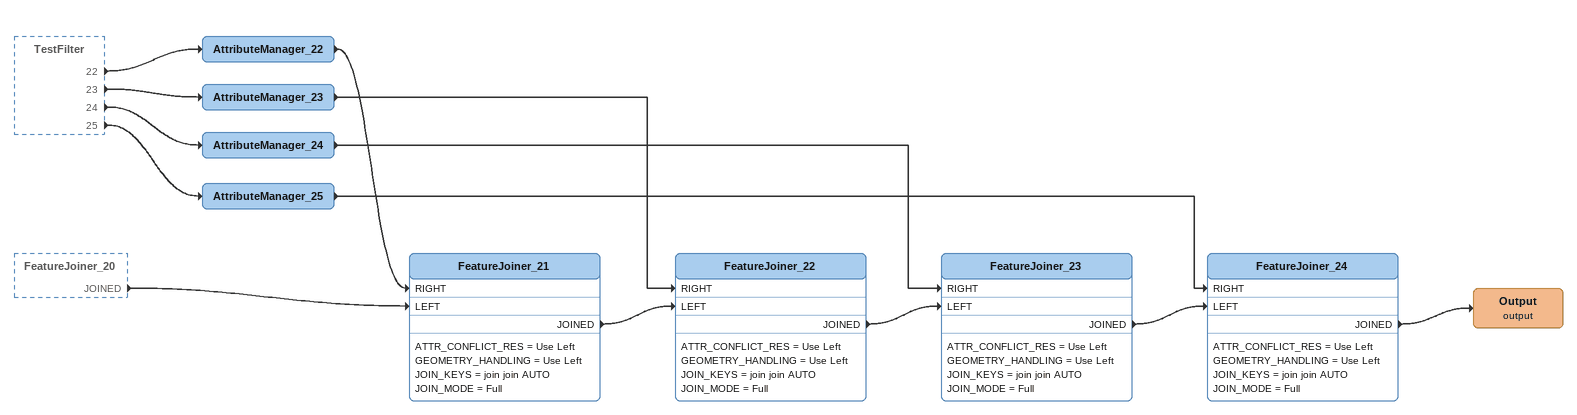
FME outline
TestFilter [outside]
    22 -> AttributeManager_22
    23 -> AttributeManager_23
    24 -> AttributeManager_24
    25 -> AttributeManager_25
FeatureJoiner_20 [outside]
    JOINED -> FeatureJoiner_21 [LEFT]
AttributeManager_22
    -> FeatureJoiner_21 [RIGHT]
FeatureJoiner_21
    ATTR_CONFLICT_RES = Use Left
    GEOMETRY_HANDLING = Use Left
    JOIN_KEYS = join join AUTO
    JOIN_MODE = Full
    JOINED -> FeatureJoiner_22 [LEFT]
AttributeManager_23
    -> FeatureJoiner_22 [RIGHT]
FeatureJoiner_22
    ATTR_CONFLICT_RES = Use Left
    GEOMETRY_HANDLING = Use Left
    JOIN_KEYS = join join AUTO
    JOIN_MODE = Full
    JOINED -> FeatureJoiner_23 [LEFT]
AttributeManager_24
    -> FeatureJoiner_23 [RIGHT]
FeatureJoiner_23
    ATTR_CONFLICT_RES = Use Left
    GEOMETRY_HANDLING = Use Left
    JOIN_KEYS = join join AUTO
    JOIN_MODE = Full
    JOINED -> FeatureJoiner_24 [LEFT]
AttributeManager_25
    -> FeatureJoiner_24 [RIGHT]
FeatureJoiner_24
    ATTR_CONFLICT_RES = Use Left
    GEOMETRY_HANDLING = Use Left
    JOIN_KEYS = join join AUTO
    JOIN_MODE = Full
    JOINED -> Output (output)
Output (output)
